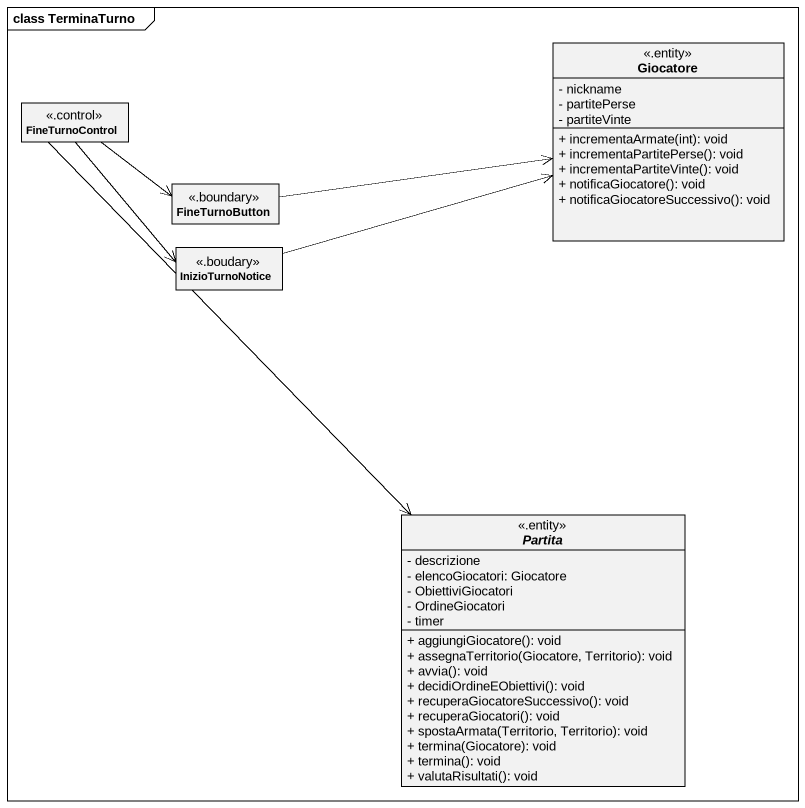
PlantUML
@startuml
mainframe class TerminaTurno
hide circle
hide empty members
skinparam classAttributeIconSize 0
class Giocatore <<.entity>> {
  - nickname
  - partitePerse
  - partiteVinte
  + incrementaArmate(int): void
  + incrementaPartitePerse(): void
  + incrementaPartiteVinte(): void
  + notificaGiocatore(): void
  + notificaGiocatoreSuccessivo(): void
}
class FineTurnoControl <<.control>>
class FineTurnoButton <<.boundary>>
class InizioTurnoNotice <<.boudary>>
abstract class Partita <<.entity>> {
  - descrizione
  - elencoGiocatori: Giocatore
  - ObiettiviGiocatori
  - OrdineGiocatori
  - timer
  + aggiungiGiocatore(): void
  + assegnaTerritorio(Giocatore, Territorio): void
  + avvia(): void
  + decidiOrdineEObiettivi(): void
  + recuperaGiocatoreSuccessivo(): void
  + recuperaGiocatori(): void
  + spostaArmata(Territorio, Territorio): void
  + termina(Giocatore): void
  + termina(): void
  + valutaRisultati(): void
}
FineTurnoControl -right-> FineTurnoButton
FineTurnoControl --> InizioTurnoNotice
FineTurnoControl --> Partita
FineTurnoButton -right-> Giocatore
InizioTurnoNotice -right-> Giocatore
@enduml
